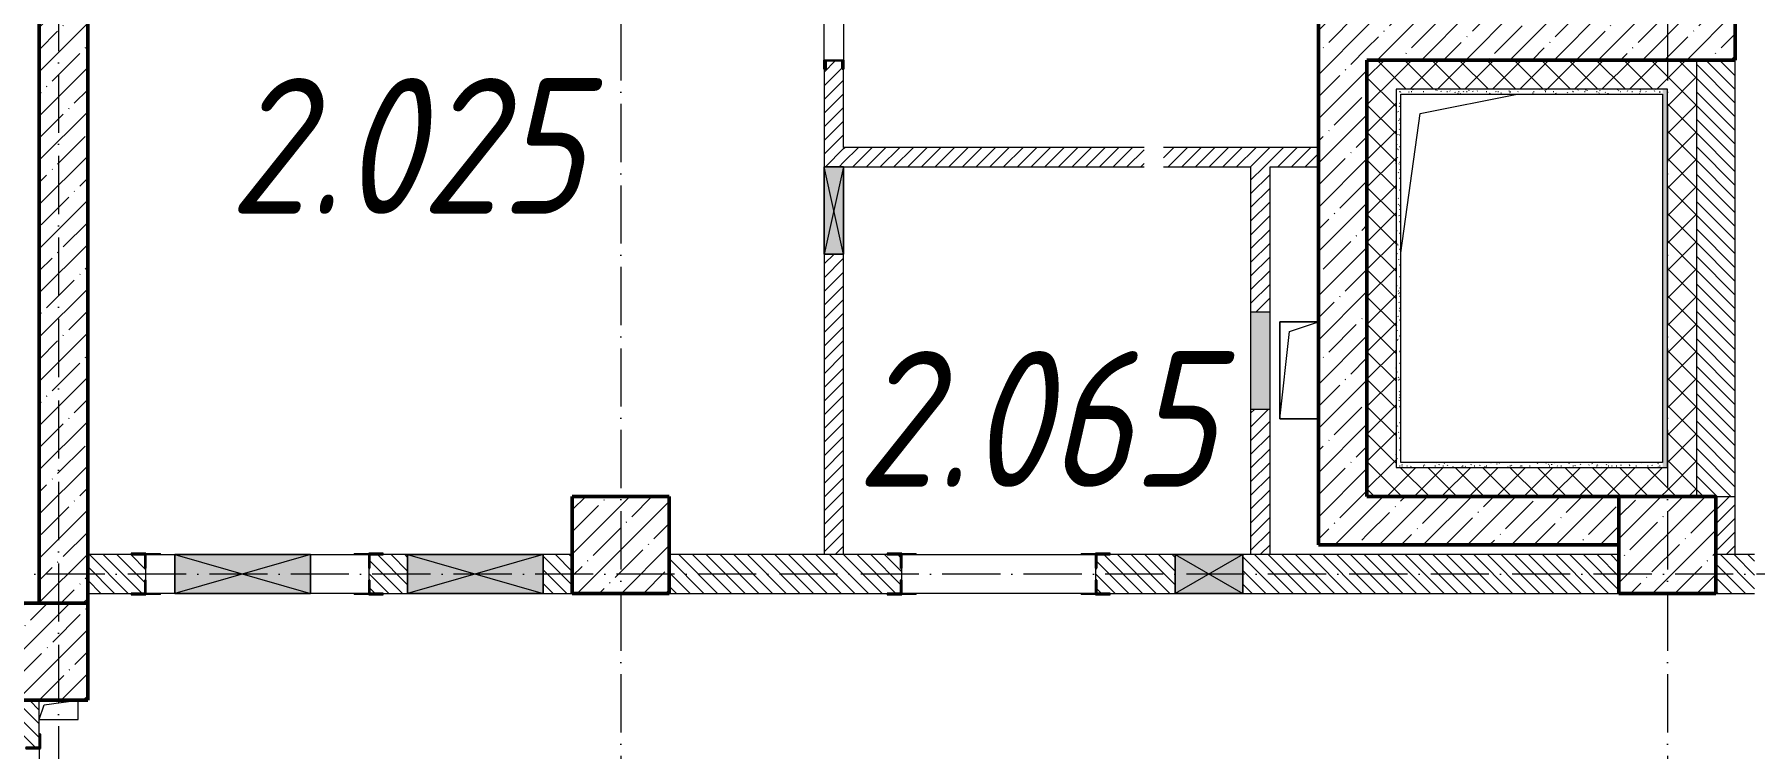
# Model space of a CAD drawing. Header units: millimetres. Extents: x -136833 to 49383, y -8033 to 344618.
# Drawn here: x -56709 to -47834, y 300178 to 303860 of the extents above; entities that cross this region are included whole.
import ezdxf

# ---------------------------------------------------------------- set-up
doc = ezdxf.new("R2010")
doc.units = ezdxf.units.MM
doc.linetypes.add('50_200_ШТРИХ_1Т_ш5_п1_п1_', pattern=[700, 500, -100, 0, -100])
for name, color, linetype, lineweight in [('A-DETL-GENF-OTLN', 7, 'Continuous', 9), ('A-FLOR-____-OTLN', 7, 'Continuous', 9), ('A-GENM-____-MCUT', 7, 'Continuous', 25), ('A-GENM-____-OTLN', 7, 'Continuous', 9), ('A-GENM-____-OTLN-1', 7, 'Continuous', 25), ('A-GLAZ-____-OTLN', 7, 'Continuous', 9), ('A-WALL-____-MCUT', 7, 'Continuous', 13), ('A-WALL-____-MCUT-1', 7, 'Continuous', 9), ('A-WALL-____-MCUT-2', 7, 'Continuous', 50), ('A-WALL-____-OTLN', 7, 'Continuous', 9), ('A-WALL-____-PATT-1', 7, 'Continuous', 9), ('A-WALL-FNSH-MCUT-1', 7, 'Continuous', 9), ('I-WALL-____-OTLN', 7, 'Continuous', 9), ('S-COLS-____-MCUT', 7, 'Continuous', 50), ('S-COLS-____-OTLN', 7, 'Continuous', 9), ('S-GRID-____-OTLN-1', 7, '50_200_ШТРИХ_1Т_ш5_п1_п1_', 9), ('Марки помещений', 7, 'Continuous', 9)]:
    doc.layers.add(name, color=color, linetype=linetype, lineweight=lineweight)
doc.layers.add('A-WALL-____-PATT-2', color=7, linetype='Continuous', lineweight=9, true_color=0x787878)
doc.styles.add('ISOCPEUR_I_2', font='isocpeui.ttf', dxfattribs={"width": 0.85, "height": 2.3})
pattern_1 = [(135, (-131434.413, 245796.486), (-35.35534, -35.35534), [])]
pattern_2 = [(45, (-131434.413, 245796.486), (-35.35534, 35.35534), [])]
pattern_3 = [(45, (-131434.41, 245796.49), (-114.04925, 114.04925), []), (45, (-131320.36, 245796.49), (-114.04925, 114.04925), [201.612, -40.322, 3.353, -36.97])]
pattern_4 = [(0, (-131434.413, 245796.486), (81.28, 20.32), [3.353, -57.607, 3.353, -57.607, -325.12]), (0, (-131434.413, 245796.486), (81.28, 20.32), [-121.92, 3.353, -118.567, 3.353, -57.607, -142.24]), (0, (-131434.413, 245796.486), (81.28, 20.32), [-304.8, 3.353, -37.287, 3.353, -98.247]), (120, (-131403.933, 245806.646), (-58.2376362, 60.230545), [3.353, -57.607, 3.353, -57.607, -325.12]), (120, (-131403.933, 245806.646), (-58.2376362, 60.230545), [-121.92, 3.353, -118.567, 3.353, -57.607, -142.24]), (120, (-131403.933, 245806.646), (-58.2376362, 60.230545), [-304.8, 3.353, -37.287, 3.353, -98.247]), (240, (-131393.773, 245847.286), (-23.0423638, -80.550545), [3.353, -57.607, 3.353, -57.607, -325.12]), (240, (-131393.773, 245847.286), (-23.0423638, -80.550545), [-121.92, 3.353, -118.567, 3.353, -57.607, -142.24]), (240, (-131393.773, 245847.286), (-23.0423638, -80.550545), [-304.8, 3.353, -37.287, 3.353, -98.247])]
pattern_5 = [(45, (-131434.41, 245796.49), (-70.71068, 70.71068), []), (135, (-131434.41, 245796.49), (-70.71068, -70.71068), [])]

# ---------------------------------------------------------------- blocks, each defined once
blk = doc.blocks.new('BSC_Колонна _Прямоугольная - 500х500-V37-АР1_План отверстий 2 этажа в осях 1-64_Ю-ЯЯ')
at = {"layer": 'S-COLS-____-OTLN'}
h = blk.add_hatch(dxfattribs=at)
h.set_pattern_fill('FP_47', color=256, style=0, pattern_type=2)
h.set_pattern_definition([(45, (-83150, -55431.04), (-114.04925, 114.04925), []), (45, (-83035.95, -55431.04), (-114.04925, 114.04925), [201.613, -40.323, 3.353, -36.97])])
h.paths.add_polyline_path([(-250, -250), (250, -250), (250, 250), (-250, 250)], flags=0)
at = {"layer": 'S-COLS-____-MCUT'}
for p, q in [((250, 250), (-250, 250)), ((-250, 250), (-250, -250)), ((250, -250), (250, 250)), ((-250, -250), (250, -250))]:
    blk.add_line(p, q, dxfattribs=at)
blk = doc.blocks.new('BSC_Колонна _Прямоугольная - 500х500-V41-АР1_План отверстий 2 этажа в осях 1-64_Ю-ЯЯ')
at = {"layer": 'S-COLS-____-OTLN'}
h = blk.add_hatch(dxfattribs=at)
h.set_pattern_fill('FP_51', color=256, style=0, pattern_type=2)
h.set_pattern_definition([(45, (-77750, -55431.04), (-114.04925, 114.04925), []), (45, (-77635.95, -55431.04), (-114.04925, 114.04925), [201.613, -40.323, 3.353, -36.97])])
h.paths.add_polyline_path([(-250, -250), (250, -250), (250, 250), (-250, 250)], flags=0)
at = {"layer": 'S-COLS-____-MCUT'}
for p, q in [((250, 250), (-250, 250)), ((-250, 250), (-250, -250)), ((250, -250), (250, 250)), ((-250, -250), (250, -250))]:
    blk.add_line(p, q, dxfattribs=at)
blk = doc.blocks.new('BSC_Колонна _Прямоугольная - 500х500-V112-АР1_План отверстий 2 этажа в осях 1-64_Ю-ЯЯ')
at = {"layer": 'S-COLS-____-OTLN'}
h = blk.add_hatch(dxfattribs=at)
h.set_pattern_fill('FP_125', color=256, style=0, pattern_type=2)
h.set_pattern_definition([(45, (-74750, -54881.04), (-114.04925, 114.04925), []), (45, (-74635.95, -54881.04), (-114.04925, 114.04925), [201.613, -40.323, 3.353, -36.97])])
h.paths.add_polyline_path([(-250, -250), (250, -250), (250, 250), (-250, 250), (-250, -78.1)], flags=0)
at = {"layer": 'S-COLS-____-MCUT'}
for p, q in [((250, 250), (-250, 250)), ((-250, 250), (-250, -250)), ((250, -250), (250, 250)), ((-250, -250), (250, -250))]:
    blk.add_line(p, q, dxfattribs=at)
blk = doc.blocks.new('Фахверк_СКБ_Уголок - 250_2700-27497298-АР1_План отверстий 2 этажа в осях 1-64_Ю-ЯЯ')
at = {"layer": 'A-GENM-____-MCUT'}
for p, q in [((200, 181), (125, 181)), ((125, 181), (125, 106)), ((200, 175), (200, 181)), ((125, 106), (131, 106)), ((131, 106), (131, 175)), ((131, 175), (200, 175)), ((131, -6), (125, -6)), ((125, -6), (125, -81)), ((125, -81), (200, -81)), ((131, -75), (131, -6)), ((200, -75), (131, -75)), ((200, -81), (200, -75))]:
    blk.add_line(p, q, dxfattribs=at)
blk = doc.blocks.new('154_Стойка_СКБ_Швеллер - СМ-2180_100-28278555-АР1_План отверстий 2 этажа в осях 1-64_Ю-ЯЯ')
at = {"layer": 'A-GENM-____-MCUT'}
for p, q in [((125, 50), (171, 50)), ((125, -50), (125, 50)), ((129.5, 42.4), (129.5, -42.4)), ((171, 42.4), (129.5, 42.4)), ((171, 50), (171, 42.4)), ((171, -50), (125, -50)), ((129.5, -42.4), (171, -42.4)), ((171, -42.4), (171, -50))]:
    blk.add_line(p, q, dxfattribs=at)
blk = doc.blocks.new('154_Стойка_СКБ_Уголок - СМ-2180_200-28268025-АР1_План отверстий 2 этажа в осях 1-64_Ю-ЯЯ')
at = {"layer": 'A-GENM-____-MCUT'}
for p, q in [((125, 156), (125, 81)), ((200, 156), (125, 156)), ((131, 81), (131, 150)), ((131, 150), (200, 150)), ((200, 150), (200, 156)), ((125, 81), (131, 81)), ((131, 19), (125, 19)), ((125, 19), (125, -56)), ((131, -50), (131, 19)), ((125, -56), (200, -56)), ((200, -50), (131, -50)), ((200, -56), (200, -50))]:
    blk.add_line(p, q, dxfattribs=at)
blk = doc.blocks.new('Стойка_Влож_Уголок_Опорный - Уголок-28213941-АР1_План отверстий 2 этажа в осях 1-64_Ю-ЯЯ')
at = {"layer": 'A-GENM-____-OTLN'}
for p, q in [((-212, -6), (-212, 0)), ((0, 0), (0, -6)), ((-212, -75), (-212, -6)), ((-212, -6), (-206, -6)), ((-212, -75), (-206, -75)), ((-6, -6), (0, -6)), ((-6, -75), (0, -75)), ((0, -6), (0, -75))]:
    blk.add_line(p, q, dxfattribs=at)
blk = doc.blocks.new('AR_Отверстие Ниша - Лючок-32403779-АР1_План отверстий 2 этажа в осях 1-64_Ю-ЯЯ')
at = {"layer": 'A-GLAZ-____-OTLN'}
blk.add_hatch(color=256, dxfattribs=at).paths.add_polyline_path([(250, -50), (250, 50), (-250, 50), (-250, -50)], flags=0)
for p, q in [((250, 50), (-250, 50)), ((-250, 50), (-250, -50)), ((250, -50), (250, 50)), ((-250, -50), (250, -50))]:
    blk.add_line(p, q, dxfattribs=at)
blk = doc.blocks.new('AR_Отверстие прямоугольное _в плите_ - AR_Отверстие прямоугольное _в плите_-30229458-АР1_План отверстий 2 этажа в осях 1-64_Ю-ЯЯ')
at = {"layer": 'A-GENM-____-OTLN'}
for p, q in [((100, 250), (-100, 250)), ((-100, 250), (-100, -250)), ((-100, -250), (-50, 200)), ((-50, 200), (100, 250)), ((-100, -250), (100, -250))]:
    blk.add_line(p, q, dxfattribs=at)
blk = doc.blocks.new('AR_Отверстие прямоугольное _в плите_ - AR_Отверстие прямоугольное _в плите_-V164-АР1_План отверстий 2 этажа в осях 1-64_Ю-ЯЯ')
at = {"layer": 'A-GENM-____-OTLN'}
for p, q in [((-100, -50), (-75, 25)), ((-75, 25), (100, 50)), ((100, -50), (100, 50)), ((-100, -50), (100, -50))]:
    blk.add_line(p, q, dxfattribs=at)
blk = doc.blocks.new('AR_Отверстие прямоугольное _в плите_ - AR_Отверстие прямоугольное _в плите_-30552518-АР1_План отверстий 2 этажа в осях 1-64_Ю-ЯЯ')
at = {"layer": 'A-GENM-____-OTLN'}
for p, q in [((-550, 850), (-50, 950)), ((-650, 131.8), (-550, 850))]:
    blk.add_line(p, q, dxfattribs=at)
blk = doc.blocks.new('AR_Отверстие прямоугольное _в стене_ - AR_Отверстие прямоугольное _в стене__ОВ-36829938-АР1_План отверстий 2 этажа в осях 1-64_Ю-ЯЯ')
at = {"layer": 'A-GLAZ-____-OTLN'}
blk.add_hatch(color=256, dxfattribs=at).paths.add_polyline_path([(350, -100), (350, 100), (-350, 100), (-350, -100), (187.3, -100)], flags=0)
at = {"layer": 'A-DETL-GENF-OTLN'}
for p, q in [((-350, -100), (-350, 100)), ((-350, 100), (350, 100)), ((350, 100), (-350, -100)), ((-350, 100), (350, -100)), ((350, 100), (-350, 100)), ((-350, 100), (-350, -100)), ((350, 100), (350, -100)), ((350, -100), (350, 100)), ((350, -100), (-350, -100)), ((-350, -100), (350, -100))]:
    blk.add_line(p, q, dxfattribs=at)
blk = doc.blocks.new('AR_Отверстие прямоугольное _в стене_ - AR_Отверстие прямоугольное _в стене__ОВ-36829869-АР1_План отверстий 2 этажа в осях 1-64_Ю-ЯЯ')
at = {"layer": 'A-GLAZ-____-OTLN'}
blk.add_hatch(color=256, dxfattribs=at).paths.add_polyline_path([(350, -100), (350, 100), (-350, 100), (-350, -100)], flags=0)
at = {"layer": 'A-DETL-GENF-OTLN'}
for p, q in [((-350, -100), (-350, 100)), ((-350, 100), (350, 100)), ((350, 100), (-350, -100)), ((-350, 100), (350, -100)), ((350, 100), (-350, 100)), ((-350, 100), (-350, -100)), ((350, 100), (350, -100)), ((350, -100), (350, 100)), ((350, -100), (-350, -100)), ((-350, -100), (350, -100))]:
    blk.add_line(p, q, dxfattribs=at)
blk = doc.blocks.new('AR_Отверстие прямоугольное _в стене__БезПР - AR_Отверстие прямоугольное _в стене__БезПР-36428569-АР1_План отверстий 2 этажа в осях 1-64_Ю-ЯЯ')
at = {"layer": 'A-GLAZ-____-OTLN'}
blk.add_hatch(color=256, dxfattribs=at).paths.add_polyline_path([(225, -50), (225, 50), (-225, 50), (-225, -50), (-68.5, -50)], flags=0)
at = {"layer": 'A-DETL-GENF-OTLN'}
for p, q in [((-225, -50), (-225, 50)), ((-225, 50), (225, 50)), ((225, 50), (-225, -50)), ((-225, 50), (225, -50)), ((225, 50), (-225, 50)), ((-225, 50), (-225, -50)), ((225, 50), (225, -50)), ((225, -50), (225, 50)), ((225, -50), (-225, -50)), ((-225, -50), (225, -50))]:
    blk.add_line(p, q, dxfattribs=at)
at = {"layer": 'A-GLAZ-____-OTLN'}
blk.add_line((225, 50), (-225, 50), dxfattribs=at)
blk = doc.blocks.new('AR_Отверстие прямоугольное _в стене_ - AR_Отверстие прямоугольное _в стене__ОВ-36829206-АР1_План отверстий 2 этажа в осях 1-64_Ю-ЯЯ')
at = {"layer": 'A-GLAZ-____-OTLN'}
blk.add_hatch(color=256, dxfattribs=at).paths.add_polyline_path([(175, -100), (175, 100), (-175, 100), (-175, -100)], flags=0)
at = {"layer": 'A-DETL-GENF-OTLN'}
for p, q in [((-175, -100), (-175, 100)), ((-175, 100), (175, 100)), ((175, 100), (-175, -100)), ((-175, 100), (175, -100)), ((175, 100), (-175, 100)), ((-175, 100), (-175, -100)), ((175, 100), (175, -100)), ((175, -100), (175, 100)), ((175, -100), (-175, -100)), ((-175, -100), (175, -100))]:
    blk.add_line(p, q, dxfattribs=at)
blk = doc.blocks.new('3эт')
at = {"layer": 'S-GRID-____-OTLN-1', "color": 251, "ltscale": 0.6, "true_color": 0x636466}
for p, q in [((361520.7, 4029.4), (361520.7, -46882.4)), ((366920.7, 4029.4), (366920.7, -46882.4)), ((358620.7, 3761.2), (358620.7, -46882.4)), ((387845.1, -31582.4), (279101.9, -31582.4))]:
    blk.add_line(p, q, dxfattribs=at)

msp = doc.modelspace()

# ---------------------------------------------------------------- hatches: boundary and pattern name
at = {"layer": 'A-WALL-____-PATT-1'}
h = msp.add_hatch(dxfattribs=at)
h.set_pattern_fill('FP_13', color=256, style=0, pattern_type=2)
h.set_pattern_definition(pattern_3)
h.paths.add_polyline_path([(-56684.4, 300927.5), (-56434.4, 300927.5), (-56434.4, 308977.5), (-56684.4, 308977.5), (-56684.4, 301406.7)], flags=0)
h = msp.add_hatch(dxfattribs=at)
h.set_pattern_fill('FP_5', color=256, style=0, pattern_type=2)
h.set_pattern_definition(pattern_2)
h.paths.add_polyline_path([(-52534.4, 301177.5), (-52534.4, 302727.5), (-52634.4, 302727.5), (-52634.4, 301177.5)], flags=0)
h.paths.add_polyline_path([(-52626.8, 303177.5), (-52534.4, 303177.5), (-52534.4, 303681.5), (-52542, 303681.5), (-52542, 303723), (-52626.8, 303723), (-52626.8, 303681.5), (-52634.4, 303681.5), (-52634.4, 303177.5)], flags=0)
h.paths.add_polyline_path([(-52626.8, 304882), (-52542, 304882), (-52542, 304923.5), (-52534.4, 304923.5), (-52534.4, 305907.5), (-52634.4, 305907.5), (-52634.4, 304923.5), (-52626.8, 304923.5)], flags=0)
h = msp.add_hatch(dxfattribs=at)
h.set_pattern_fill('FP_13', color=256, style=0, pattern_type=2)
h.set_pattern_definition(pattern_3)
h.paths.add_polyline_path([(-50084.4, 301227.5), (-49834.4, 301227.5), (-49834.4, 303977.5), (-50084.4, 303977.5), (-50084.4, 303021.1)], flags=0)
h = msp.add_hatch(dxfattribs=at)
h.set_pattern_fill('FP_13', color=256, style=0, pattern_type=2)
h.set_pattern_definition(pattern_3)
h.paths.add_polyline_path([(-47934.4, 303727.5), (-47934.4, 303977.5), (-49834.4, 303977.5), (-49834.4, 303727.5), (-48377.1, 303727.5)], flags=0)
h = msp.add_hatch(dxfattribs=at)
h.set_pattern_fill('FP_1', color=256, style=0, pattern_type=2)
h.set_pattern_definition(pattern_5)
h.paths.add_polyline_path([(-49834.4, 301627.5), (-49684.4, 301627.5), (-49684.4, 303727.5), (-49834.4, 303727.5), (-49834.4, 301652.5)], flags=0)
h = msp.add_hatch(dxfattribs=at)
h.set_pattern_fill('FP_1', color=256, style=0, pattern_type=2)
h.set_pattern_definition(pattern_5)
h.paths.add_polyline_path([(-48377.1, 303577.5), (-48284.4, 303577.5), (-48284.4, 303727.5), (-49684.4, 303727.5), (-49684.4, 303577.5), (-49659.4, 303577.5)], flags=0)
h = msp.add_hatch(dxfattribs=at)
h.set_pattern_fill('FP_1', color=256, style=0, pattern_type=2)
h.set_pattern_definition(pattern_5)
h.paths.add_polyline_path([(-48284.4, 301477.5), (-48134.4, 301477.5), (-48134.4, 303727.5), (-48284.4, 303727.5), (-48284.4, 301627.5)], flags=0)
h = msp.add_hatch(dxfattribs=at)
h.set_pattern_fill('FP_6', color=256, style=0, pattern_type=2)
h.set_pattern_definition(pattern_1)
h.paths.add_polyline_path([(-47934.4, 301477.5), (-47934.4, 303727.5), (-48134.4, 303727.5), (-48134.4, 301477.5), (-48034.4, 301477.5)], flags=0)
h = msp.add_hatch(dxfattribs=at)
h.set_pattern_fill('FP_5', color=256, style=0, pattern_type=2)
h.set_pattern_definition(pattern_2)
h.paths.add_polyline_path([(-50884.4, 303177.5), (-50084.4, 303177.5), (-50084.4, 303277.5), (-50884.4, 303277.5), (-50884.4, 303199)], flags=0)
h.paths.add_polyline_path([(-51912.1, 303177.5), (-50984.4, 303177.5), (-50984.4, 303277.5), (-52534.4, 303277.5), (-52534.4, 303177.5)], flags=0)
h = msp.add_hatch(dxfattribs=at)
h.set_pattern_fill('FP_5', color=256, style=0, pattern_type=2)
h.set_pattern_definition(pattern_2)
h.paths.add_polyline_path([(-50334.4, 301177.5), (-50334.4, 301927.5), (-50434.4, 301927.5), (-50434.4, 301177.5)], flags=0)
h.paths.add_polyline_path([(-50434.4, 302427.5), (-50334.4, 302427.5), (-50334.4, 303177.5), (-50434.4, 303177.5), (-50434.4, 303021.1)], flags=0)
h = msp.add_hatch(dxfattribs=at)
h.set_pattern_fill('FP_1', color=256, style=0, pattern_type=2)
h.set_pattern_definition(pattern_5)
h.paths.add_polyline_path([(-48377.1, 301477.5), (-48284.4, 301477.5), (-48284.4, 301627.5), (-49834.4, 301627.5), (-49834.4, 301477.5), (-48534.4, 301477.5)], flags=0)
h = msp.add_hatch(dxfattribs=at)
h.set_pattern_fill('FP_13', color=256, style=0, pattern_type=2)
h.set_pattern_definition(pattern_3)
h.paths.add_polyline_path([(-48534.4, 301227.5), (-48534.4, 301477.5), (-49834.4, 301477.5), (-49834.4, 301227.5)], flags=0)
h = msp.add_hatch(dxfattribs=at)
h.set_pattern_fill('FP_5', color=256, style=0, pattern_type=2)
h.set_pattern_definition(pattern_2)
h.paths.add_polyline_path([(-47934.4, 301177.5), (-47934.4, 301477.5), (-48034.4, 301477.5), (-48034.4, 301177.5)], flags=0)
h = msp.add_hatch(dxfattribs=at)
h.set_pattern_fill('FP_6', color=256, style=0, pattern_type=2)
h.set_pattern_definition(pattern_1)
h.paths.add_polyline_path([(-54978.4, 300977.5), (-54784.4, 300977.5), (-54784.4, 301177.5), (-54978.4, 301177.5), (-54978.4, 301108.5), (-54984.4, 301108.5), (-54984.4, 301046.5), (-54978.4, 301046.5), (-54978.4, 300978.7)], flags=0)
h.paths.add_polyline_path([(-53934.4, 300977.5), (-53934.4, 301177.5), (-54084.4, 301177.5), (-54084.4, 300977.5)], flags=0)
h.paths.add_polyline_path([(-56330.8, 300977.5), (-56140.4, 300977.5), (-56140.4, 301046.5), (-56134.4, 301046.5), (-56134.4, 301108.5), (-56140.4, 301108.5), (-56140.4, 301177.5), (-56434.4, 301177.5), (-56434.4, 300977.5)], flags=0)
h = msp.add_hatch(dxfattribs=at)
h.set_pattern_fill('FP_6', color=256, style=0, pattern_type=2)
h.set_pattern_definition(pattern_1)
h.paths.add_polyline_path([(-48534.4, 300977.5), (-48534.4, 301177.5), (-50474.4, 301177.5), (-50474.4, 300977.5), (-50144.6, 300977.5)], flags=0)
h.paths.add_polyline_path([(-51228.4, 300977.5), (-50824.4, 300977.5), (-50824.4, 301177.5), (-51228.4, 301177.5), (-51228.4, 301108.5), (-51234.4, 301108.5), (-51234.4, 301046.5), (-51228.4, 301046.5), (-51228.4, 300978)], flags=0)
h.paths.add_polyline_path([(-52240.4, 300977.5), (-52240.4, 301046.5), (-52234.4, 301046.5), (-52234.4, 301108.5), (-52240.4, 301108.5), (-52240.4, 301177.5), (-53434.4, 301177.5), (-53434.4, 300977.5), (-52309.4, 300977.5)], flags=0)
h = msp.add_hatch(dxfattribs=at)
h.set_pattern_fill('FP_6', color=256, style=0, pattern_type=2)
h.set_pattern_definition(pattern_1)
h.paths.add_polyline_path([(-43769.4, 300977.5), (-43769.4, 301177.5), (-43884.4, 301177.5), (-43884.4, 301174.5), (-43931.4, 301173.9), (-43931.4, 300980.5), (-43884.4, 300980.5), (-43884.4, 300977.5)], flags=0)
h.paths.add_polyline_path([(-45509.4, 300977.5), (-45090.4, 300977.5), (-45090.4, 301046.5), (-45084.4, 301046.5), (-45084.4, 301108.5), (-45090.4, 301108.5), (-45090.4, 301177.5), (-45578.4, 301177.5), (-45578.4, 301108.5), (-45584.4, 301108.5), (-45584.4, 301046.5), (-45578.4, 301046.5), (-45578.4, 300977.5)], flags=0)
h.paths.add_polyline_path([(-47534.4, 300977.5), (-46740.4, 300978.5), (-46740.4, 301046.5), (-46734.4, 301046.5), (-46734.4, 301108.5), (-46740.4, 301108.5), (-46740.4, 301177.5), (-47534.4, 301177.5), (-47534.4, 301100.6)], flags=0)
h.paths.add_polyline_path([(-47834.4, 300977.5), (-47834.4, 301177.5), (-48034.4, 301177.5), (-48034.4, 300977.5)], flags=0)
h = msp.add_hatch(dxfattribs=at)
h.set_pattern_fill('FP_6', color=256, style=0, pattern_type=2)
h.set_pattern_definition(pattern_1)
h.paths.add_polyline_path([(-56684.4, 297977.5), (-56684.4, 298371.5), (-56753.4, 298371.5), (-56753.4, 298377.5), (-56865.4, 298377.5), (-56865.4, 298371.5), (-56934.4, 298371.5), (-56934.4, 297977.5)], flags=0)
h.paths.add_polyline_path([(-56865.4, 300177.5), (-56753.4, 300177.5), (-56753.4, 300183.5), (-56684.4, 300183.5), (-56684.4, 300427.5), (-56934.4, 300427.5), (-56934.4, 300183.5), (-56865.4, 300183.5)], flags=0)
at = {"layer": 'A-WALL-____-PATT-2'}
h = msp.add_hatch(dxfattribs=at)
h.set_pattern_fill('FP_164', color=256, style=0, pattern_type=2)
h.set_pattern_definition(pattern_4)
h.paths.add_polyline_path([(-49659.4, 301652.5), (-49659.4, 303577.5), (-49684.4, 303577.5), (-49684.4, 301652.5)], flags=0)
h = msp.add_hatch(dxfattribs=at)
h.set_pattern_fill('FP_164', color=256, style=0, pattern_type=2)
h.set_pattern_definition(pattern_4)
h.paths.add_polyline_path([(-48309.4, 303552.5), (-48309.4, 303577.5), (-49659.4, 303577.5), (-49659.4, 303552.5), (-48377.1, 303552.5)], flags=0)
h = msp.add_hatch(dxfattribs=at)
h.set_pattern_fill('FP_164', color=256, style=0, pattern_type=2)
h.set_pattern_definition(pattern_4)
h.paths.add_polyline_path([(-48309.4, 301627.5), (-48284.4, 301627.5), (-48284.4, 303577.5), (-48309.4, 303577.5), (-48309.4, 301652.5)], flags=0)
h = msp.add_hatch(dxfattribs=at)
h.set_pattern_fill('FP_164', color=256, style=0, pattern_type=2)
h.set_pattern_definition(pattern_4)
h.paths.add_polyline_path([(-48309.4, 301627.5), (-48309.4, 301652.5), (-49684.4, 301652.5), (-49684.4, 301627.5), (-48377.1, 301627.5)], flags=0)

# ---------------------------------------------------------------- linework, layer by layer
at = {"layer": 'A-FLOR-____-OTLN'}
for p, q in [((-50284.4, 302377.5), (-50084.4, 302377.5)), ((-50284.4, 301877.5), (-50284.4, 302377.5)), ((-50084.4, 301877.5), (-50284.4, 301877.5))]:
    msp.add_line(p, q, dxfattribs=at)
at = {"layer": 'A-WALL-____-MCUT'}
for p, q in [((-48134.4, 303727.5), (-48134.4, 301477.5)), ((-47934.4, 301477.5), (-47934.4, 303727.5)), ((-48034.4, 301477.5), (-47934.4, 301477.5)), ((-56209.4, 301177.5), (-56434.4, 301177.5)), ((-54784.4, 301177.5), (-54909.4, 301177.5)), ((-53934.4, 301177.5), (-54084.4, 301177.5)), ((-52309.4, 301177.5), (-53434.4, 301177.5)), ((-50824.4, 301177.5), (-51159.4, 301177.5)), ((-48534.4, 301177.5), (-50474.4, 301177.5)), ((-47834.4, 301177.5), (-48034.4, 301177.5)), ((-56134.4, 301046.5), (-56134.4, 301108.5)), ((-54984.4, 301108.5), (-54984.4, 301046.5)), ((-52234.4, 301046.5), (-52234.4, 301108.5)), ((-51234.4, 301108.5), (-51234.4, 301046.5)), ((-56434.4, 300977.5), (-56209.4, 300977.5)), ((-54909.4, 300977.5), (-54784.4, 300977.5)), ((-54084.4, 300977.5), (-53934.4, 300977.5)), ((-53434.4, 300977.5), (-52309.4, 300977.5)), ((-51159.4, 300977.5), (-50824.4, 300977.5)), ((-50474.4, 300977.5), (-48534.4, 300977.5)), ((-48034.4, 300977.5), (-47834.4, 300977.5)), ((-56684.4, 300252.5), (-56684.4, 300427.5))]:
    msp.add_line(p, q, dxfattribs=at)
at = {"layer": 'A-WALL-____-MCUT-1'}
for p, q in [((-49684.4, 303577.5), (-49684.4, 301627.5)), ((-48284.4, 303577.5), (-49684.4, 303577.5)), ((-48284.4, 301627.5), (-48284.4, 303577.5)), ((-49684.4, 301627.5), (-48284.4, 301627.5))]:
    msp.add_line(p, q, dxfattribs=at)
at = {"layer": 'A-WALL-____-MCUT-2'}
for p, q in [((-56684.4, 308977.5), (-56684.4, 300927.5)), ((-56434.4, 300927.5), (-56434.4, 308977.5)), ((-50084.4, 303977.5), (-50084.4, 301227.5)), ((-47934.4, 303727.5), (-47934.4, 303977.5)), ((-49834.4, 301477.5), (-49834.4, 303727.5)), ((-49834.4, 303727.5), (-47934.4, 303727.5)), ((-48534.4, 301477.5), (-49834.4, 301477.5)), ((-50084.4, 301227.5), (-48534.4, 301227.5))]:
    msp.add_line(p, q, dxfattribs=at)
at = {"layer": 'A-WALL-____-OTLN'}
msp.add_line((-56684.4, 300177.5), (-56684.4, 298377.5), dxfattribs=at)
at = {"layer": 'A-WALL-FNSH-MCUT-1'}
for p, q in [((-52634.4, 303681.5), (-52634.4, 303177.5)), ((-52534.4, 303277.5), (-52534.4, 303681.5)), ((-49659.4, 301652.5), (-49659.4, 303552.5)), ((-49659.4, 303552.5), (-48309.4, 303552.5)), ((-48309.4, 303552.5), (-48309.4, 301652.5)), ((-50984.4, 303277.5), (-52534.4, 303277.5)), ((-50084.4, 303277.5), (-50884.4, 303277.5)), ((-52534.4, 303177.5), (-50984.4, 303177.5)), ((-50884.4, 303177.5), (-50434.4, 303177.5)), ((-50434.4, 303177.5), (-50434.4, 302427.5)), ((-50334.4, 303177.5), (-50084.4, 303177.5)), ((-50334.4, 302427.5), (-50334.4, 303177.5)), ((-52634.4, 302727.5), (-52634.4, 301177.5)), ((-52534.4, 301177.5), (-52534.4, 302727.5)), ((-50434.4, 301927.5), (-50434.4, 301177.5)), ((-50334.4, 301177.5), (-50334.4, 301927.5)), ((-48309.4, 301652.5), (-49659.4, 301652.5)), ((-47934.4, 301177.5), (-47934.4, 301477.5))]:
    msp.add_line(p, q, dxfattribs=at)
at = {"layer": 'I-WALL-____-OTLN'}
for p, q in [((-52634.4, 303727.5), (-52634.4, 304117.5)), ((-52534.4, 304117.5), (-52534.4, 303727.5)), ((-56134.4, 301177.5), (-55984.4, 301177.5)), ((-55284.4, 301177.5), (-54984.4, 301177.5)), ((-52234.4, 301177.5), (-51234.4, 301177.5)), ((-55984.4, 300977.5), (-56134.4, 300977.5)), ((-54984.4, 300977.5), (-55284.4, 300977.5)), ((-51234.4, 300977.5), (-52234.4, 300977.5))]:
    msp.add_line(p, q, dxfattribs=at)

# ---------------------------------------------------------------- block references
msp.add_blockref('3эт', (-415205.1, 332659.9))
at = {"layer": 'A-GENM-____-OTLN'}
for name, p in [('AR_Отверстие прямоугольное _в плите_ - AR_Отверстие прямоугольное _в плите_-30552518-АР1_План отверстий 2 этажа в осях 1-64_Ю-ЯЯ', (-49009.4, 302602.5)), ('AR_Отверстие прямоугольное _в плите_ - AR_Отверстие прямоугольное _в плите_-30229458-АР1_План отверстий 2 этажа в осях 1-64_Ю-ЯЯ', (-50184.4, 302127.5)), ('AR_Отверстие прямоугольное _в плите_ - AR_Отверстие прямоугольное _в плите_-V164-АР1_План отверстий 2 этажа в осях 1-64_Ю-ЯЯ', (-56584.4, 300377.5))]:
    msp.add_blockref(name, p, dxfattribs=at)
for p, rotation in [((-56134.4, 301183.5), 89.99999999999957), ((-54984.4, 300971.5), 269.9999999999995), ((-52234.4, 301183.5), 89.99999999999957), ((-51234.4, 300971.5), 269.9999999999995)]:
    msp.add_blockref('Стойка_Влож_Уголок_Опорный - Уголок-28213941-АР1_План отверстий 2 этажа в осях 1-64_Ю-ЯЯ', p, dxfattribs=dict(at, rotation=rotation))
at = {"layer": 'A-GENM-____-OTLN-1'}
for name, p, rotation in [('154_Стойка_СКБ_Швеллер - СМ-2180_100-28278555-АР1_План отверстий 2 этажа в осях 1-64_Ю-ЯЯ', (-52584.4, 303852.5), 269.9999999999999), ('154_Стойка_СКБ_Уголок - СМ-2180_200-28268025-АР1_План отверстий 2 этажа в осях 1-64_Ю-ЯЯ', (-56009.4, 301127.5), 180), ('154_Стойка_СКБ_Уголок - СМ-2180_200-28268025-АР1_План отверстий 2 этажа в осях 1-64_Ю-ЯЯ', (-52109.4, 301127.5), 180), ('Фахверк_СКБ_Уголок - 250_2700-27497298-АР1_План отверстий 2 этажа в осях 1-64_Ю-ЯЯ', (-56759.4, 300052.5), 89.99999999999991)]:
    msp.add_blockref(name, p, dxfattribs=dict(at, rotation=rotation))
for p in [(-55109.4, 301027.5), (-51359.4, 301027.5)]:
    msp.add_blockref('154_Стойка_СКБ_Уголок - СМ-2180_200-28268025-АР1_План отверстий 2 этажа в осях 1-64_Ю-ЯЯ', p, dxfattribs=at)
at = {"layer": 'A-GLAZ-____-OTLN'}
for name, p, rotation in [('AR_Отверстие прямоугольное _в стене__БезПР - AR_Отверстие прямоугольное _в стене__БезПР-36428569-АР1_План отверстий 2 этажа в осях 1-64_Ю-ЯЯ', (-52584.4, 302952.5), 269.9999999999999), ('AR_Отверстие Ниша - Лючок-32403779-АР1_План отверстий 2 этажа в осях 1-64_Ю-ЯЯ', (-50384.4, 302177.5), 270)]:
    msp.add_blockref(name, p, dxfattribs=dict(at, rotation=rotation))
for name, p in [('AR_Отверстие прямоугольное _в стене_ - AR_Отверстие прямоугольное _в стене__ОВ-36829938-АР1_План отверстий 2 этажа в осях 1-64_Ю-ЯЯ', (-55634.4, 301077.5)), ('AR_Отверстие прямоугольное _в стене_ - AR_Отверстие прямоугольное _в стене__ОВ-36829869-АР1_План отверстий 2 этажа в осях 1-64_Ю-ЯЯ', (-54434.4, 301077.5)), ('AR_Отверстие прямоугольное _в стене_ - AR_Отверстие прямоугольное _в стене__ОВ-36829206-АР1_План отверстий 2 этажа в осях 1-64_Ю-ЯЯ', (-50649.4, 301077.5))]:
    msp.add_blockref(name, p, dxfattribs=at)
at = {"layer": 'S-COLS-____-OTLN'}
for name, p in [('BSC_Колонна _Прямоугольная - 500х500-V41-АР1_План отверстий 2 этажа в осях 1-64_Ю-ЯЯ', (-53684.4, 301227.5)), ('BSC_Колонна _Прямоугольная - 500х500-V37-АР1_План отверстий 2 этажа в осях 1-64_Ю-ЯЯ', (-48284.4, 301227.5)), ('BSC_Колонна _Прямоугольная - 500х500-V112-АР1_План отверстий 2 этажа в осях 1-64_Ю-ЯЯ', (-56684.4, 300677.5))]:
    msp.add_blockref(name, p, dxfattribs=at)

# ---------------------------------------------------------------- texts
at = {"layer": 'Марки помещений', "char_height": 700, "width": 785.654, "attachment_point": 1, "style": 'ISOCPEUR_I_2'}
for s, insert in [('2.025', (-55706.9, 303635)), ('2.065', (-52470.2, 302227.2))]:
    msp.add_mtext(s, dxfattribs=dict(at, insert=insert))

doc.saveas('drawing.dxf')
